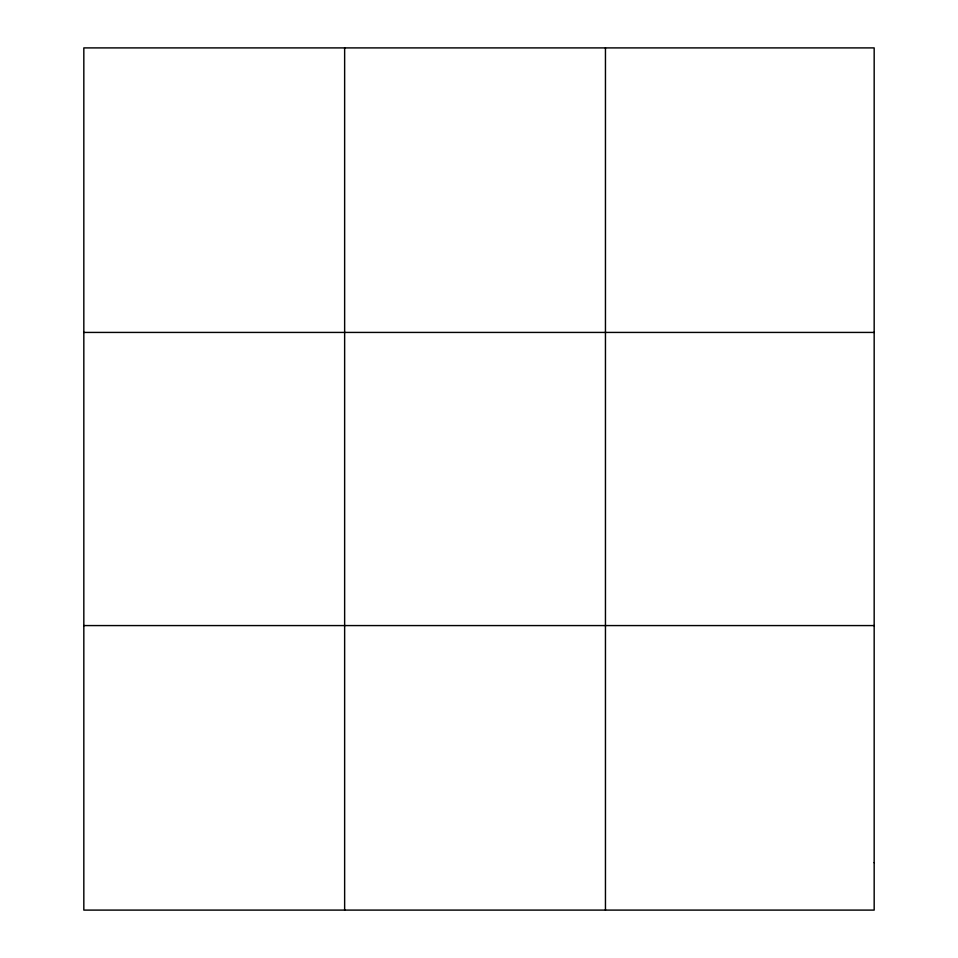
<?xml version="1.0" encoding="UTF-8"?>
<svg xmlns="http://www.w3.org/2000/svg" width="958" height="958" viewBox="0 0 958 958"><rect width="100%" height="100%" fill="white"/><g stroke="black" fill="none" stroke-linecap="round" stroke-linejoin="round"><path stroke-width="1.44" d="M344.641 910.1L344.641 47.9M605.456 910.1L605.456 47.9M83.825 332.426L874.175 332.426M83.825 625.574L874.175 625.574M874.175 862.679L874.175 910.1L83.825 910.1L83.825 47.9L874.175 47.9L874.175 862.679"/></g></svg>
